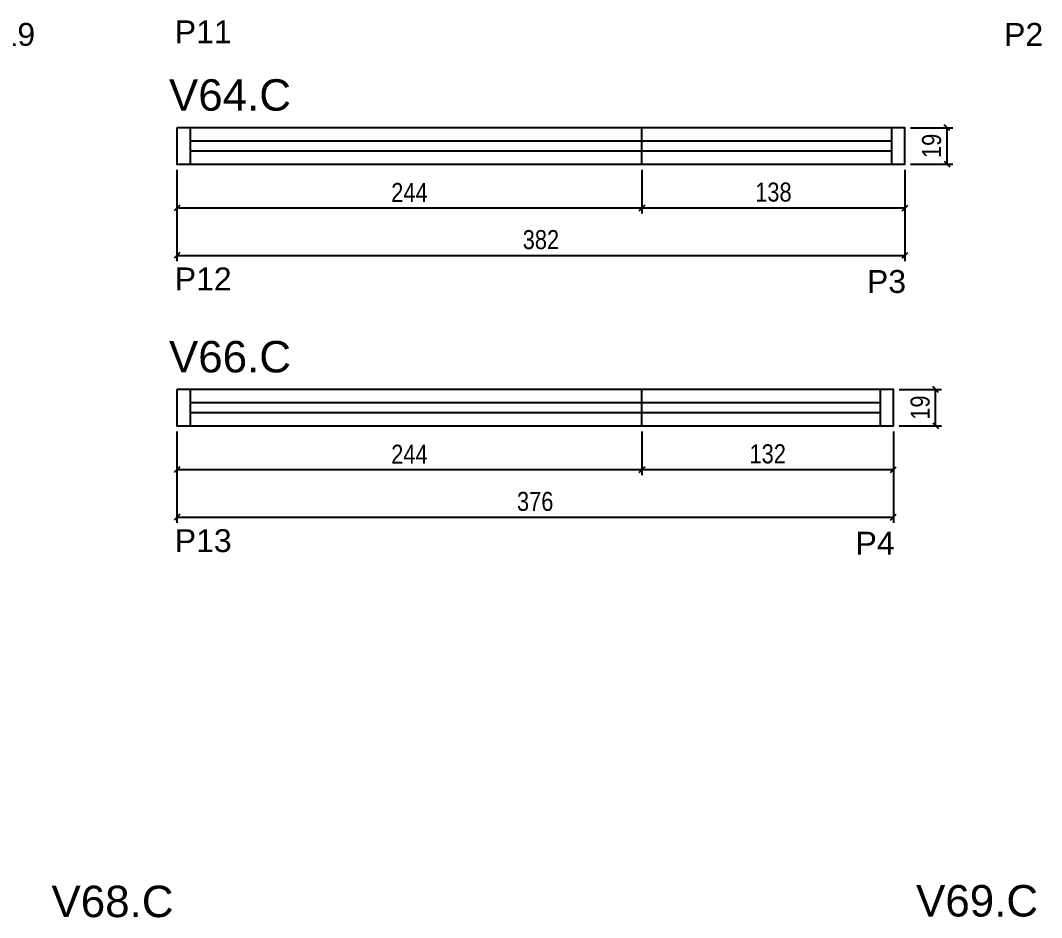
# Model space of a CAD drawing. Header units: millimetres. Extents: x 4052 to 5425, y -1423 to 2493.
# Drawn here: x 4541 to 5077, y -917 to -446 of the extents above; entities that cross this region are included whole.
import ezdxf

# ---------------------------------------------------------------- set-up
doc = ezdxf.new("R2010")
doc.units = ezdxf.units.MM
for name, color, linetype in [('5', 5, 'Continuous'), ('COTA', 241, 'Continuous'), ('NOMENCLATURA', 7, 'Continuous'), ('Painéis', 200, 'Continuous'), ('SARR_2.2x7', 40, 'Continuous')]:
    doc.layers.add(name, color=color, linetype=linetype)
doc.styles.add('COTA TECNICA', font='techl___.ttf', dxfattribs={"height": 10})
doc.styles.add('COTA TECNICA-50', font='techl___.ttf', dxfattribs={"height": 10})
doc.styles.get("Standard").update_dxf_attribs({"font": 'arial.ttf'})
doc.dimstyles.new('COTA PAINEL-50', dxfattribs={"dimtxt": 10, "dimasz": 3, "dimexe": 3, "dimexo": 3, "dimgap": 3, "dimtad": 1, "dimdec": 1, "dimzin": 12, "dimdsep": 46, "dimtxsty": 'COTA TECNICA-50', "dimblk1": 'OBLIQUE', "dimblk2": 'OBLIQUE', "dimsah": 1, "dimcen": 0.9, "dimclrd": 4, "dimclre": 4, "dimclrt": 240, "dimadec": 1, "dimazin": 3, "dimtfac": 1, "dimtdec": 1, "dimtmove": 0, "dimatfit": 3, "dimfxl": 1, "dimtolj": 1, "dimtzin": 12, "dimarcsym": 0})
doc.dimstyles.new('PAINEL', dxfattribs={"dimtxt": 10, "dimasz": 3, "dimexe": 3, "dimexo": 3, "dimgap": 3, "dimtad": 1, "dimdec": 1, "dimzin": 12, "dimdsep": 46, "dimtxsty": 'COTA TECNICA', "dimblk1": 'OBLIQUE', "dimblk2": 'OBLIQUE', "dimsah": 1, "dimcen": 0.9, "dimclrd": 4, "dimclre": 4, "dimclrt": 240, "dimadec": 1, "dimazin": 3, "dimtfac": 1, "dimtdec": 1, "dimtmove": 0, "dimatfit": 3, "dimfxl": 1, "dimtolj": 1, "dimtzin": 12, "dimarcsym": 0})

# ---------------------------------------------------------------- blocks, each defined once
blk = doc.blocks.new('_Oblique')
at = {"color": 0, "linetype": 'ByBlock', "lineweight": -2}
blk.add_line((-0.5, -0.5), (0.5, 0.5), dxfattribs=at)
blk = doc.blocks.new('*D154')
at = {"layer": 'COTA', "color": 4, "linetype": 'ByBlock', "lineweight": -2, "transparency": 16777216}
for p, q in [((4622.81, -524.11), (4622.81, -572.11)), ((5004.81, -524.11), (5004.81, -572.11)), ((4622.81, -569.11), (5004.81, -569.11))]:
    blk.add_line(p, q, dxfattribs=at)
at = {"layer": 'Defpoints', "color": 0, "linetype": 'ByBlock', "transparency": 16777216}
for p in [(4622.81, -521.11), (5004.81, -521.11), (5004.81, -569.11)]:
    blk.add_point(p, dxfattribs=at)
at = {"layer": 'COTA', "color": 4, "linetype": 'ByBlock', "lineweight": -2, "transparency": 16777216, "xscale": 3, "yscale": 3, "zscale": 3, "rotation": 180}
blk.add_blockref('_Oblique', (4622.81, -569.11), dxfattribs=at)
at = {"layer": 'COTA', "color": 4, "linetype": 'ByBlock', "lineweight": -2, "transparency": 16777216, "xscale": 3, "yscale": 3, "zscale": 3}
blk.add_blockref('_Oblique', (5004.81, -569.11), dxfattribs=at)
at = {"layer": 'COTA', "color": 240, "linetype": 'ByBlock', "transparency": 16777216, "insert": (4813.81, -560.86), "char_height": 10, "attachment_point": 5, "style": 'COTA TECNICA-50'}
blk.add_mtext('\\A1;382', dxfattribs=at)
blk = doc.blocks.new('*D155')
at = {"layer": 'COTA', "color": 4, "lineweight": -2, "transparency": 16777216}
for p, q in [((5007.81, -502.11), (5029.93, -502.11)), ((5026.93, -521.11), (5026.93, -502.11)), ((5007.81, -521.11), (5029.93, -521.11))]:
    blk.add_line(p, q, dxfattribs=at)
at = {"layer": 'Defpoints', "color": 0, "transparency": 16777216}
for p in [(5004.81, -502.11), (5026.93, -502.11), (5004.81, -521.11)]:
    blk.add_point(p, dxfattribs=at)
at = {"layer": 'COTA', "color": 4, "lineweight": -2, "transparency": 16777216, "xscale": 3, "yscale": 3, "zscale": 3}
for p, rotation in [((5026.93, -502.11), 90), ((5026.93, -521.11), 270)]:
    blk.add_blockref('_Oblique', p, dxfattribs=dict(at, rotation=rotation))
at = {"layer": 'COTA', "color": 240, "transparency": 16777216, "insert": (5018.84, -511.61), "char_height": 10, "attachment_point": 5, "rotation": 90, "style": 'COTA TECNICA'}
blk.add_mtext('\\A1;19', dxfattribs=at)
blk = doc.blocks.new('*D156')
at = {"layer": 'Defpoints', "color": 0, "transparency": 16777216}
for p in [(4622.81, -521.11), (4866.81, -521.11), (4866.81, -544.15)]:
    blk.add_point(p, dxfattribs=at)
at = {"layer": 'Painéis', "color": 4, "lineweight": -2, "transparency": 16777216}
for p, q in [((4622.81, -524.11), (4622.81, -547.15)), ((4866.81, -524.11), (4866.81, -547.15)), ((4622.81, -544.15), (4866.81, -544.15))]:
    blk.add_line(p, q, dxfattribs=at)
at = {"layer": 'Painéis', "color": 4, "lineweight": -2, "transparency": 16777216, "xscale": 3, "yscale": 3, "zscale": 3, "rotation": 180}
blk.add_blockref('_Oblique', (4622.81, -544.15), dxfattribs=at)
at = {"layer": 'Painéis', "color": 4, "lineweight": -2, "transparency": 16777216, "xscale": 3, "yscale": 3, "zscale": 3}
blk.add_blockref('_Oblique', (4866.81, -544.15), dxfattribs=at)
at = {"layer": 'Painéis', "color": 240, "transparency": 16777216, "insert": (4744.81, -536.07), "char_height": 10, "attachment_point": 5, "style": 'COTA TECNICA'}
blk.add_mtext('\\A1;244', dxfattribs=at)
blk = doc.blocks.new('*D263')
at = {"layer": 'Defpoints', "color": 0, "transparency": 16777216}
for p in [(4866.81, -521.11), (5004.81, -521.11), (5004.81, -544.15)]:
    blk.add_point(p, dxfattribs=at)
at = {"layer": 'Painéis', "color": 4, "lineweight": -2, "transparency": 16777216}
for p, q in [((4866.81, -524.11), (4866.81, -547.15)), ((5004.81, -524.11), (5004.81, -547.15)), ((4866.81, -544.15), (5004.81, -544.15))]:
    blk.add_line(p, q, dxfattribs=at)
at = {"layer": 'Painéis', "color": 4, "lineweight": -2, "transparency": 16777216, "xscale": 3, "yscale": 3, "zscale": 3, "rotation": 180}
blk.add_blockref('_Oblique', (4866.81, -544.15), dxfattribs=at)
at = {"layer": 'Painéis', "color": 4, "lineweight": -2, "transparency": 16777216, "xscale": 3, "yscale": 3, "zscale": 3}
blk.add_blockref('_Oblique', (5004.81, -544.15), dxfattribs=at)
at = {"layer": 'Painéis', "color": 240, "transparency": 16777216, "insert": (4935.81, -535.91), "char_height": 10, "attachment_point": 5, "style": 'COTA TECNICA'}
blk.add_mtext('\\A1;138', dxfattribs=at)
blk = doc.blocks.new('*D121')
at = {"layer": 'COTA', "color": 4, "linetype": 'ByBlock', "lineweight": -2, "transparency": 16777216}
for p, q in [((4622.81, -661.44), (4622.81, -709.44)), ((4998.81, -661.44), (4998.81, -709.44)), ((4622.81, -706.44), (4998.81, -706.44))]:
    blk.add_line(p, q, dxfattribs=at)
at = {"layer": 'Defpoints', "color": 0, "linetype": 'ByBlock', "transparency": 16777216}
for p in [(4622.81, -658.44), (4998.81, -658.44), (4998.81, -706.44)]:
    blk.add_point(p, dxfattribs=at)
at = {"layer": 'COTA', "color": 4, "linetype": 'ByBlock', "lineweight": -2, "transparency": 16777216, "xscale": 3, "yscale": 3, "zscale": 3, "rotation": 180}
blk.add_blockref('_Oblique', (4622.81, -706.44), dxfattribs=at)
at = {"layer": 'COTA', "color": 4, "linetype": 'ByBlock', "lineweight": -2, "transparency": 16777216, "xscale": 3, "yscale": 3, "zscale": 3}
blk.add_blockref('_Oblique', (4998.81, -706.44), dxfattribs=at)
at = {"layer": 'COTA', "color": 240, "linetype": 'ByBlock', "transparency": 16777216, "insert": (4810.81, -698.22), "char_height": 10, "attachment_point": 5, "style": 'COTA TECNICA-50'}
blk.add_mtext('\\A1;376', dxfattribs=at)
blk = doc.blocks.new('*D122')
at = {"layer": 'COTA', "color": 4, "lineweight": -2, "transparency": 16777216}
for p, q in [((5001.81, -639.44), (5023.93, -639.44)), ((5020.93, -658.44), (5020.93, -639.44)), ((5001.81, -658.44), (5023.93, -658.44))]:
    blk.add_line(p, q, dxfattribs=at)
at = {"layer": 'Defpoints', "color": 0, "transparency": 16777216}
for p in [(4998.81, -639.44), (5020.93, -639.44), (4998.81, -658.44)]:
    blk.add_point(p, dxfattribs=at)
at = {"layer": 'COTA', "color": 4, "lineweight": -2, "transparency": 16777216, "xscale": 3, "yscale": 3, "zscale": 3}
for p, rotation in [((5020.93, -639.44), 90), ((5020.93, -658.44), 270)]:
    blk.add_blockref('_Oblique', p, dxfattribs=dict(at, rotation=rotation))
at = {"layer": 'COTA', "color": 240, "transparency": 16777216, "insert": (5012.84, -648.94), "char_height": 10, "attachment_point": 5, "rotation": 90, "style": 'COTA TECNICA'}
blk.add_mtext('\\A1;19', dxfattribs=at)
blk = doc.blocks.new('*D123')
at = {"layer": 'Defpoints', "color": 0, "transparency": 16777216}
for p in [(4622.81, -658.44), (4866.81, -658.44), (4866.81, -681.48)]:
    blk.add_point(p, dxfattribs=at)
at = {"layer": 'Painéis', "color": 4, "lineweight": -2, "transparency": 16777216}
for p, q in [((4622.81, -661.44), (4622.81, -684.48)), ((4866.81, -661.44), (4866.81, -684.48)), ((4622.81, -681.48), (4866.81, -681.48))]:
    blk.add_line(p, q, dxfattribs=at)
at = {"layer": 'Painéis', "color": 4, "lineweight": -2, "transparency": 16777216, "xscale": 3, "yscale": 3, "zscale": 3, "rotation": 180}
blk.add_blockref('_Oblique', (4622.81, -681.48), dxfattribs=at)
at = {"layer": 'Painéis', "color": 4, "lineweight": -2, "transparency": 16777216, "xscale": 3, "yscale": 3, "zscale": 3}
blk.add_blockref('_Oblique', (4866.81, -681.48), dxfattribs=at)
at = {"layer": 'Painéis', "color": 240, "transparency": 16777216, "insert": (4744.81, -673.4), "char_height": 10, "attachment_point": 5, "style": 'COTA TECNICA'}
blk.add_mtext('\\A1;244', dxfattribs=at)
blk = doc.blocks.new('*D252')
at = {"layer": 'Defpoints', "color": 0, "transparency": 16777216}
for p in [(4866.81, -658.44), (4998.81, -658.44), (4998.81, -681.48)]:
    blk.add_point(p, dxfattribs=at)
at = {"layer": 'Painéis', "color": 4, "lineweight": -2, "transparency": 16777216}
for p, q in [((4866.81, -661.44), (4866.81, -684.48)), ((4998.81, -661.44), (4998.81, -684.48)), ((4866.81, -681.48), (4998.81, -681.48))]:
    blk.add_line(p, q, dxfattribs=at)
at = {"layer": 'Painéis', "color": 4, "lineweight": -2, "transparency": 16777216, "xscale": 3, "yscale": 3, "zscale": 3, "rotation": 180}
blk.add_blockref('_Oblique', (4866.81, -681.48), dxfattribs=at)
at = {"layer": 'Painéis', "color": 4, "lineweight": -2, "transparency": 16777216, "xscale": 3, "yscale": 3, "zscale": 3}
blk.add_blockref('_Oblique', (4998.81, -681.48), dxfattribs=at)
at = {"layer": 'Painéis', "color": 240, "transparency": 16777216, "insert": (4932.81, -673.26), "char_height": 10, "attachment_point": 5, "style": 'COTA TECNICA'}
blk.add_mtext('\\A1;132', dxfattribs=at)

msp = doc.modelspace()

# ---------------------------------------------------------------- linework, layer by layer
at = {"layer": 'Painéis'}
for p, q in [((4866.81, -521.11), (4866.81, -502.11)), ((4866.81, -658.44), (4866.81, -639.44))]:
    msp.add_line(p, q, dxfattribs=at)
for points in [[(4622.81, -502.11), (4622.81, -521.11), (5004.81, -521.11), (5004.81, -502.11), (4622.81, -502.11)], [(4622.81, -639.44), (4622.81, -658.44), (4998.81, -658.44), (4998.81, -639.44), (4622.81, -639.44)]]:
    msp.add_lwpolyline(points, dxfattribs=at)
at = {"layer": 'SARR_2.2x7', "linetype": 'Continuous'}
for p, q in [((4629.81, -502.11), (4629.81, -521.11)), ((4997.81, -502.11), (4997.81, -521.11)), ((4866.81, -509.11), (4629.81, -509.11)), ((4629.81, -514.11), (4866.81, -514.11)), ((4997.81, -509.11), (4866.81, -509.11)), ((4866.81, -514.11), (4997.81, -514.11)), ((4629.81, -639.44), (4629.81, -658.44)), ((4991.81, -639.44), (4991.81, -658.44)), ((4866.81, -646.44), (4629.81, -646.44)), ((4991.81, -646.44), (4866.81, -646.44)), ((4629.81, -651.44), (4866.81, -651.44)), ((4866.81, -651.44), (4991.81, -651.44))]:
    msp.add_line(p, q, dxfattribs=at)

# ---------------------------------------------------------------- texts
at = {"layer": '5', "linetype": 'Continuous'}
for s, p in [('P19', (4518.58, -459.1)), ('P11', (4621.7, -457.76)), ('P2', (5056.87, -459.1)), ('P12', (4621.7, -587.42)), ('P3', (4984.9, -588.76)), ('P13', (4621.7, -724.75)), ('P4', (4978.9, -726.09))]:
    msp.add_text(s, height=12, rotation=360, dxfattribs=at).set_placement(p)
at = {"layer": 'NOMENCLATURA', "linetype": 'Continuous'}
for s, p in [('V64.C', (4618.62, -493.14)), ('V66.C', (4618.62, -630.47)), ('V68.C', (4556.97, -916.33)), ('V69.C', (5010.65, -916))]:
    msp.add_text(s, height=16.5, dxfattribs=at).set_placement(p)

# ---------------------------------------------------------------- dimensions: what is measured, and where the dimension line sits
at = {"layer": 'COTA'}
for base, p1, p2, picture, middle in [((5026.93, -502.11), (5004.81, -521.11), (5004.81, -502.11), '*D155', (5018.84, -511.61)), ((5020.93, -639.44), (4998.81, -658.44), (4998.81, -639.44), '*D122', (5012.84, -648.94))]:
    dim = msp.add_linear_dim(base=base, p1=p1, p2=p2, angle=90, dimstyle='PAINEL', dxfattribs=at)
    dim.commit()
    dim.dimension.update_dxf_attribs({"geometry": picture, "text_midpoint": middle})
at = {"layer": 'COTA', "color": 1, "linetype": 'ByBlock'}
for base, p1, p2, picture, middle in [((5004.81, -569.11), (4622.81, -521.11), (5004.81, -521.11), '*D154', (4813.81, -560.86)), ((4998.81, -706.44), (4622.81, -658.44), (4998.81, -658.44), '*D121', (4810.81, -698.22))]:
    dim = msp.add_linear_dim(base=base, p1=p1, p2=p2, dimstyle='COTA PAINEL-50', override={"dimarcsym": 1}, dxfattribs=at)
    dim.commit()
    dim.dimension.update_dxf_attribs({"geometry": picture, "text_midpoint": middle})
at = {"layer": 'Painéis'}
for base, p1, p2, picture, middle in [((4866.81, -544.15), (4622.81, -521.11), (4866.81, -521.11), '*D156', (4744.81, -536.07)), ((5004.81, -544.15), (4866.81, -521.11), (5004.81, -521.11), '*D263', (4935.81, -535.91)), ((4866.81, -681.48), (4622.81, -658.44), (4866.81, -658.44), '*D123', (4744.81, -673.4)), ((4998.81, -681.48), (4866.81, -658.44), (4998.81, -658.44), '*D252', (4932.81, -673.26))]:
    dim = msp.add_linear_dim(base=base, p1=p1, p2=p2, dimstyle='PAINEL', dxfattribs=at)
    dim.commit()
    dim.dimension.update_dxf_attribs({"geometry": picture, "text_midpoint": middle})

doc.saveas('drawing.dxf')
